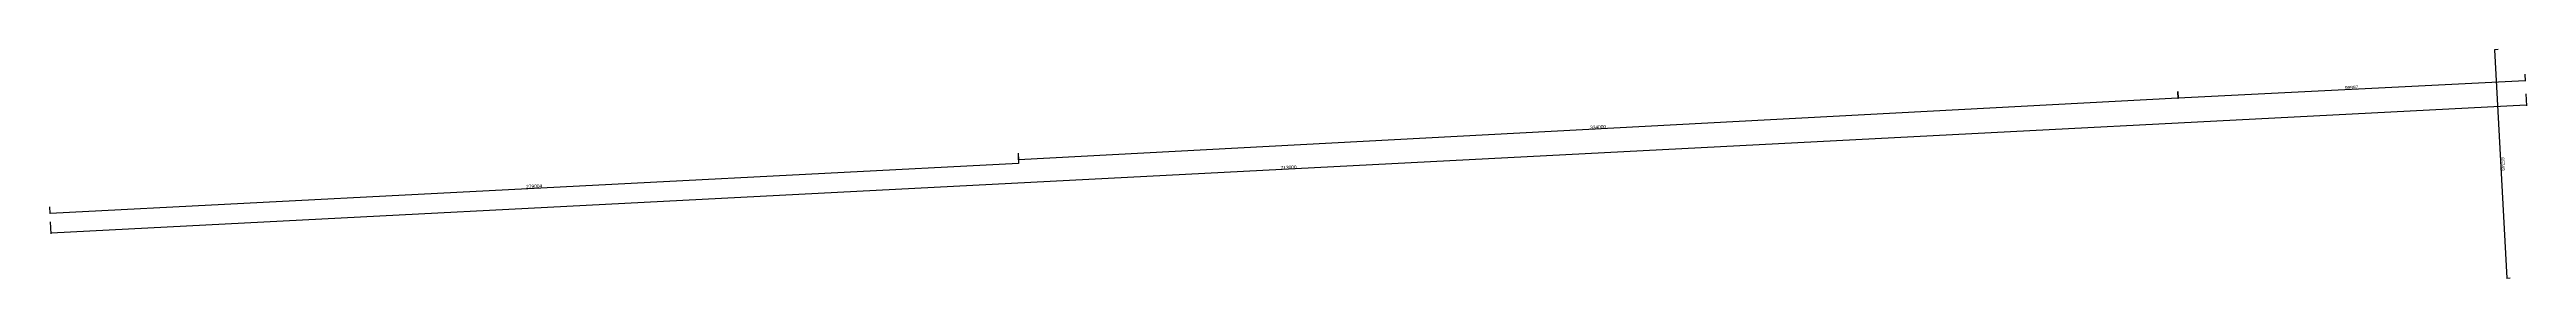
# Model space of a CAD drawing. Extents: x -31423 to 1909503, y -2344077 to 1640342.
# Drawn here: x 601638 to 1314097, y -2265414 to -2199697 of the extents above; entities that cross this region are included whole.
import ezdxf

# ---------------------------------------------------------------- set-up
doc = ezdxf.new("R2010")
doc.units = 0
for name, color, linetype in [('Level 1', 7, 'Continuous'), ('Level 13', 7, 'Continuous'), ('Level 35', 7, 'Continuous')]:
    doc.layers.add(name, color=color, linetype=linetype)

# ---------------------------------------------------------------- blocks, each defined once
blk = doc.blocks.new('_DOT')
at = {"layer": 'Level 1'}
blk.add_line((-5, 0), (-10, 0), dxfattribs=at)
for start, end in [(0, 180), (180, 0)]:
    blk.add_arc((0, 0), 2.5, start, end, dxfattribs=at)

msp = doc.modelspace()

# ---------------------------------------------------------------- linework, layer by layer
at = {"layer": 'Level 13'}
for p, q in [((1305913, -2199697), (1304889, -2199751)), ((1308512, -2265351), (1305042, -2199793)), ((1309388, -2265355), (1308364, -2265409))]:
    msp.add_line(p, q, dxfattribs=at)
at = {"layer": 'Level 35'}
for p, q in [((1313650, -2206735), (1313752, -2208791)), ((1314034, -2215696), (602080, -2252417)), ((1213808, -2213611), (880380, -2231344)), ((1213757, -2211708), (1213866, -2213758)), ((1213776, -2211707), (1213878, -2213763)), ((1313695, -2208644), (1213921, -2213611)), ((1313916, -2212430), (1314092, -2215844)), ((880229, -2229446), (880338, -2231497)), ((601783, -2246652), (880316, -2232286)), ((880271, -2230446), (880374, -2232433)), ((601638, -2244817), (601741, -2246804)), ((601862, -2249156), (602038, -2252569))]:
    msp.add_line(p, q, dxfattribs=at)

# ---------------------------------------------------------------- block references
at = {"layer": 'Level 13', "xscale": 5, "yscale": 4.999999999999999}
for p, rotation in [((1305039, -2199743), 93.02960352731849), ((1308514, -2265401), -86.97039647268153)]:
    msp.add_blockref('_DOT', p, dxfattribs=dict(at, rotation=rotation))
at = {"layer": 'Level 35'}
for p, xscale, yscale, rotation in [((1213858, -2213608), 5, 5, 3.0443559902811725), ((1213871, -2213614), 5, 5.000000000000001, -177.14983510170782), ((1313745, -2208641), 5, 5.000000000000001, 2.8501648982921988), ((1314084, -2215694), 4.999999999999999, 5.000000000000001, 2.952529869965873), ((880330, -2231347), 5, 5, -176.95564400971884), ((880366, -2232283), 5, 4.999999999999999, 2.9525298699659457), ((601733, -2246654), 5, 4.999999999999999, -177.04747013003404), ((602030, -2252419), 4.999999999999999, 5.000000000000001, -177.04747013003413)]:
    msp.add_blockref('_DOT', p, dxfattribs=dict(at, xscale=xscale, yscale=yscale, rotation=rotation))

# ---------------------------------------------------------------- texts
at = {"layer": 'Level 13'}
msp.add_text('65749', height=1000, rotation=273.029604, dxfattribs=at).set_placement((1306701, -2230661))
at = {"layer": 'Level 35'}
for s, rotation, p in [('99997', 2.850165, (1261898, -2211197)), ('334000', 3.044356, (1044798, -2222575)), ('713000', 2.95253, (955761, -2234150)), ('279004', 2.95253, (738754, -2239562))]:
    msp.add_text(s, height=1000, rotation=rotation, dxfattribs=at).set_placement(p)

doc.saveas('drawing.dxf')
